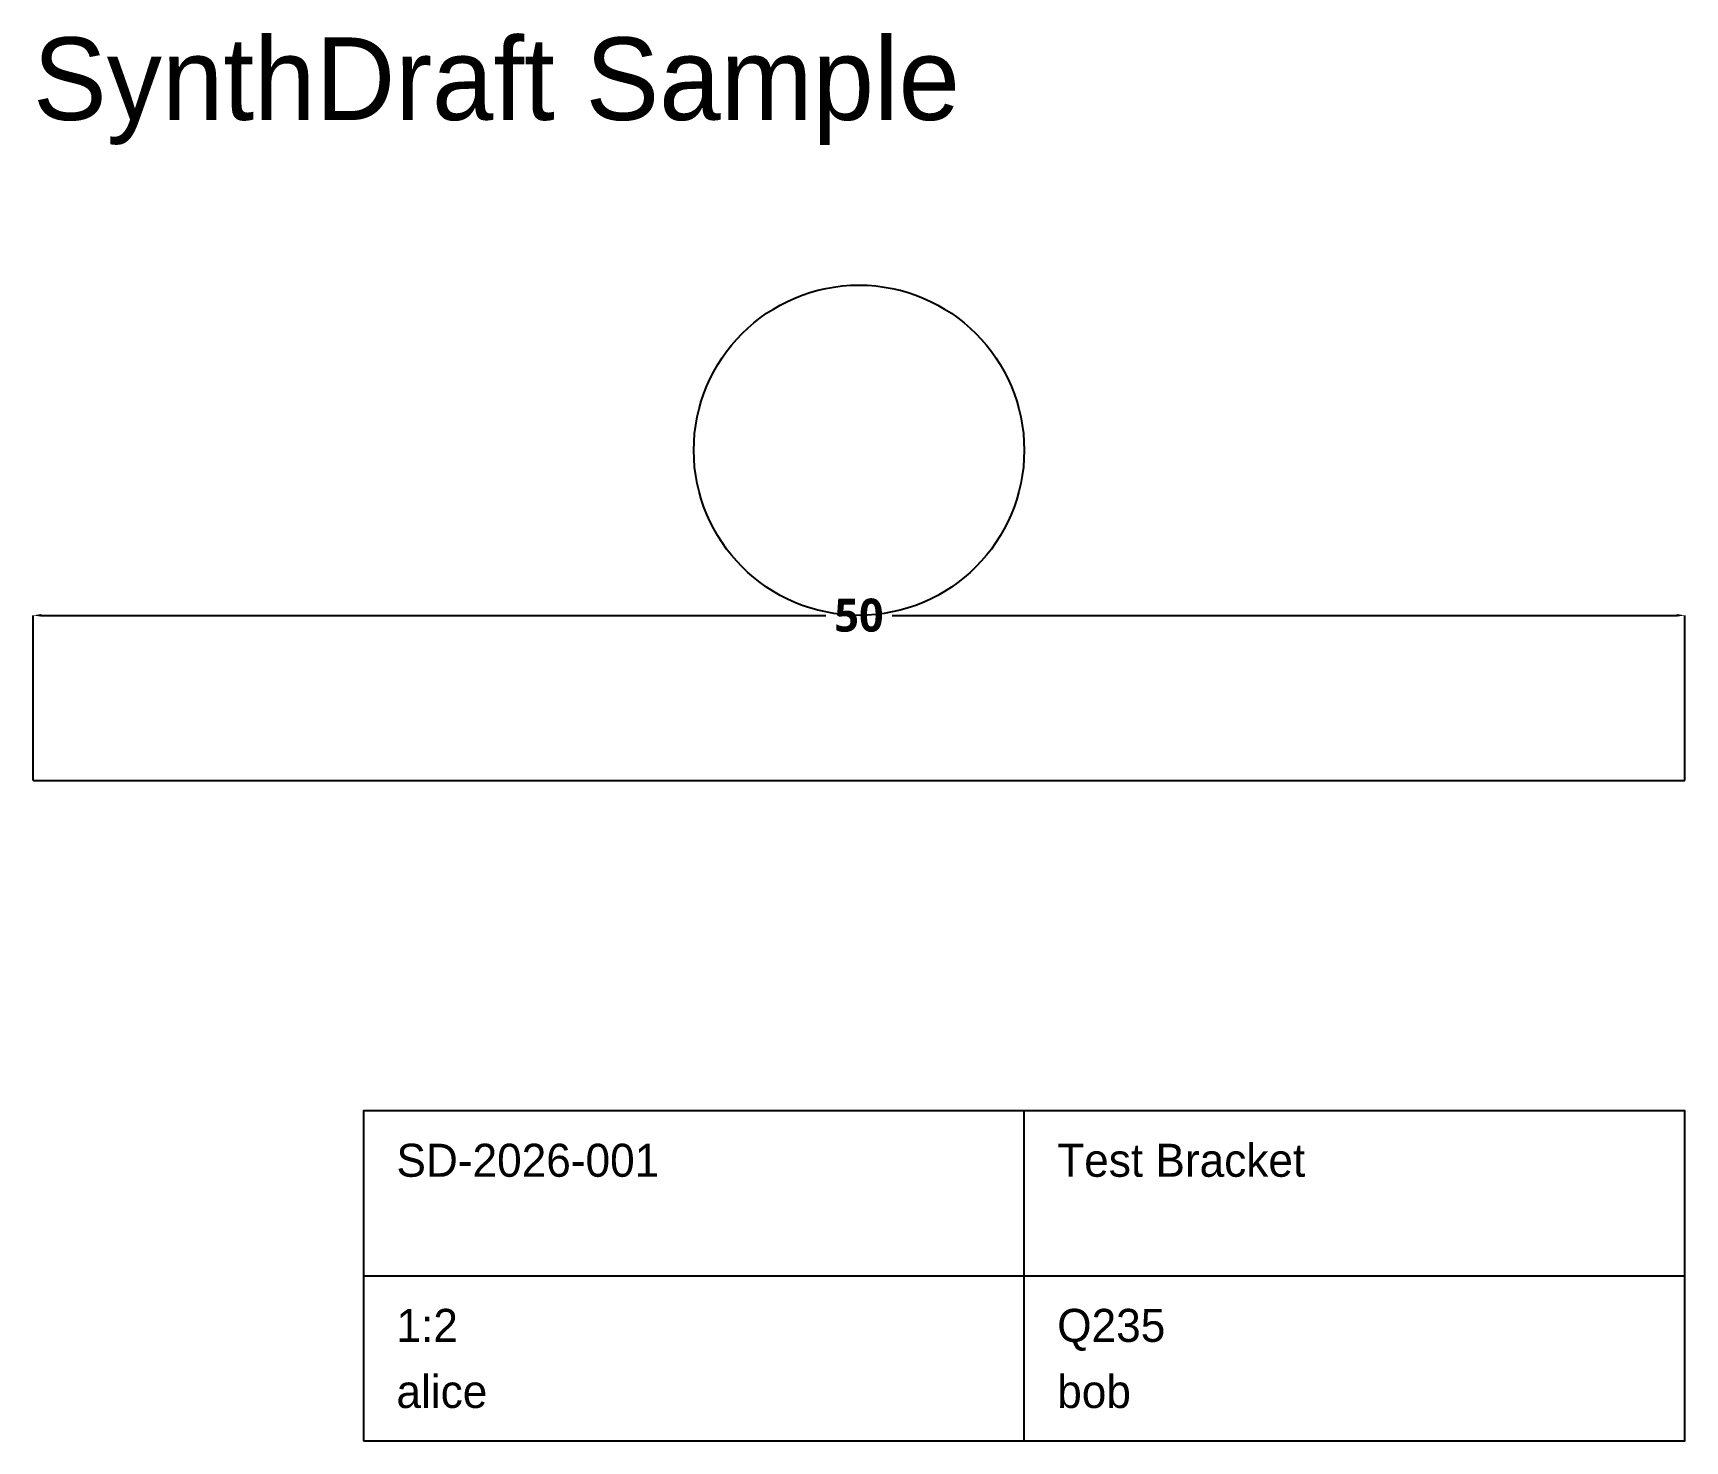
# Model space of a CAD drawing. Header units: millimetres. Extents: x 0 to 50, y -20 to 22.6.
import ezdxf

# ---------------------------------------------------------------- set-up
doc = ezdxf.new("R2010")
doc.units = ezdxf.units.MM
for name, color, linetype in [('DIM', 1, 'Continuous'), ('OUTLINE', 7, 'Continuous'), ('TEXT', 3, 'Continuous'), ('TITLE', 4, 'Continuous')]:
    doc.layers.add(name, color=color, linetype=linetype)
doc.styles.add('OpenSans-Bold', font='OpenSans-Bold.ttf')
doc.dimstyles.get("Standard").update_dxf_attribs({"dimtxt": 2.5, "dimasz": 2.5, "dimexe": 1.25, "dimexo": 0.625, "dimtad": 1, "dimcen": 2.5, "dimazin": 3, "dimtfac": 1, "dimtmove": 0, "dimatfit": 3})

# ---------------------------------------------------------------- blocks, each defined once
blk = doc.blocks.new('_CLOSEDFILLED')
at = {"color": 0, "linetype": 'BYBLOCK'}
blk.add_solid([(-1, 0.16), (0, 0), (-1, -0.16)], dxfattribs=at)
blk = doc.blocks.new('*D1')
for p, q in [((0, 0), (0, 5)), ((0.25, 5), (24, 5)), ((26, 5), (49.75, 5)), ((50, 0), (50, 5))]:
    blk.add_line(p, q)
at = {"layer": 'Defpoints'}
for p in [(0, 5), (0, 0), (50, 0)]:
    blk.add_point(p, dxfattribs=at)
at = {"layer": 'DIM', "xscale": 0.25, "yscale": 0.25, "rotation": 180}
blk.add_blockref('_CLOSEDFILLED', (0, 5), dxfattribs=at)
at = {"layer": 'DIM', "xscale": 0.25, "yscale": 0.25}
blk.add_blockref('_CLOSEDFILLED', (50, 5), dxfattribs=at)
at = {"layer": 'DIM', "insert": (25, 5), "char_height": 1, "attachment_point": 5, "style": 'OpenSans-Bold'}
blk.add_mtext('50', dxfattribs=at)
blk = doc.blocks.new('TITLE_BLOCK')
at = {"layer": 'TITLE'}
for p, q in [((20, 0), (20, 10)), ((0, 5), (40, 5))]:
    blk.add_line(p, q, dxfattribs=at)
blk.add_lwpolyline([(0, 0), (40, 0), (40, 10), (0, 10), (0, 0)], dxfattribs=at)
for tag, p in [('DRAWINGNO', (1, 8)), ('TITLE', (21, 8)), ('SCALE', (1, 3)), ('MATERIAL', (21, 3)), ('DRAWNBY', (1, 1)), ('CHECKEDBY', (21, 1))]:
    blk.add_attdef(tag, p, '', height=1, dxfattribs=at)

msp = doc.modelspace()

# ---------------------------------------------------------------- linework, layer by layer
at = {"layer": 'OUTLINE'}
msp.add_line((0, 0), (50, 0), dxfattribs=at)
msp.add_circle((25, 10), 5, dxfattribs=at)

# ---------------------------------------------------------------- block references
at = {"layer": 'TITLE'}
msp.add_blockref('TITLE_BLOCK', (10, -20), dxfattribs=at).add_auto_attribs({'DRAWINGNO': 'SD-2026-001', 'TITLE': 'Test Bracket', 'SCALE': '1:2', 'MATERIAL': 'Q235', 'DRAWNBY': 'alice', 'CHECKEDBY': 'bob'})

# ---------------------------------------------------------------- texts
at = {"layer": 'TEXT', "color": 3}
msp.add_text('SynthDraft Sample', height=2.5, dxfattribs=at).set_placement((0, 20))

# ---------------------------------------------------------------- dimensions: what is measured, and where the dimension line sits
at = {"layer": 'DIM'}
dim = msp.add_linear_dim(base=(0, 5), p1=(0, 0), p2=(50, 0), dimstyle='Standard', override={"dimtxsty": 'OpenSans-Bold'}, dxfattribs=at)
dim.commit()
dim.dimension.update_dxf_attribs({"geometry": '*D1', "text_midpoint": (25, 5)})

doc.saveas('drawing.dxf')
